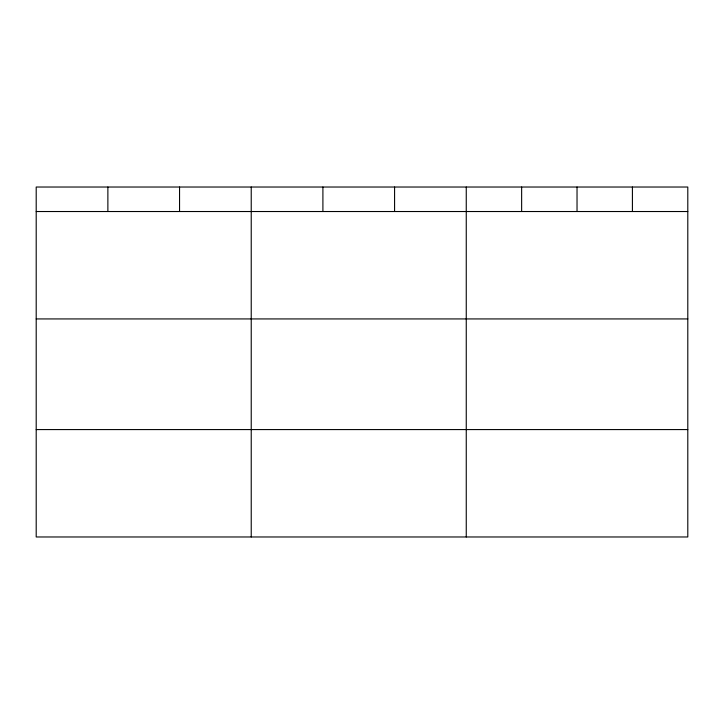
<?xml version="1.0" encoding="UTF-8"?>
<svg xmlns="http://www.w3.org/2000/svg" width="724" height="724" viewBox="0 0 724 724"><rect width="100%" height="100%" fill="white"/><g stroke="black" fill="none" stroke-linecap="round" stroke-linejoin="round"><path stroke-width="1.09" d="M687.8 318.931L687.8 187.027L36.2 187.027L36.2 536.973L687.8 536.973L687.8 318.931L36.2 318.931M36.2 211.526L687.8 211.526M36.2 429.576L687.8 429.576M632.414 187.027L632.414 211.526M577.028 187.027L577.028 211.526M521.642 187.027L521.642 211.526M466.256 187.027L466.256 536.973M394.58 187.027L394.58 211.526M322.904 187.027L322.904 211.526M251.228 187.027L251.228 536.973M179.552 187.027L179.552 211.526M107.876 187.027L107.876 211.526"/></g></svg>
